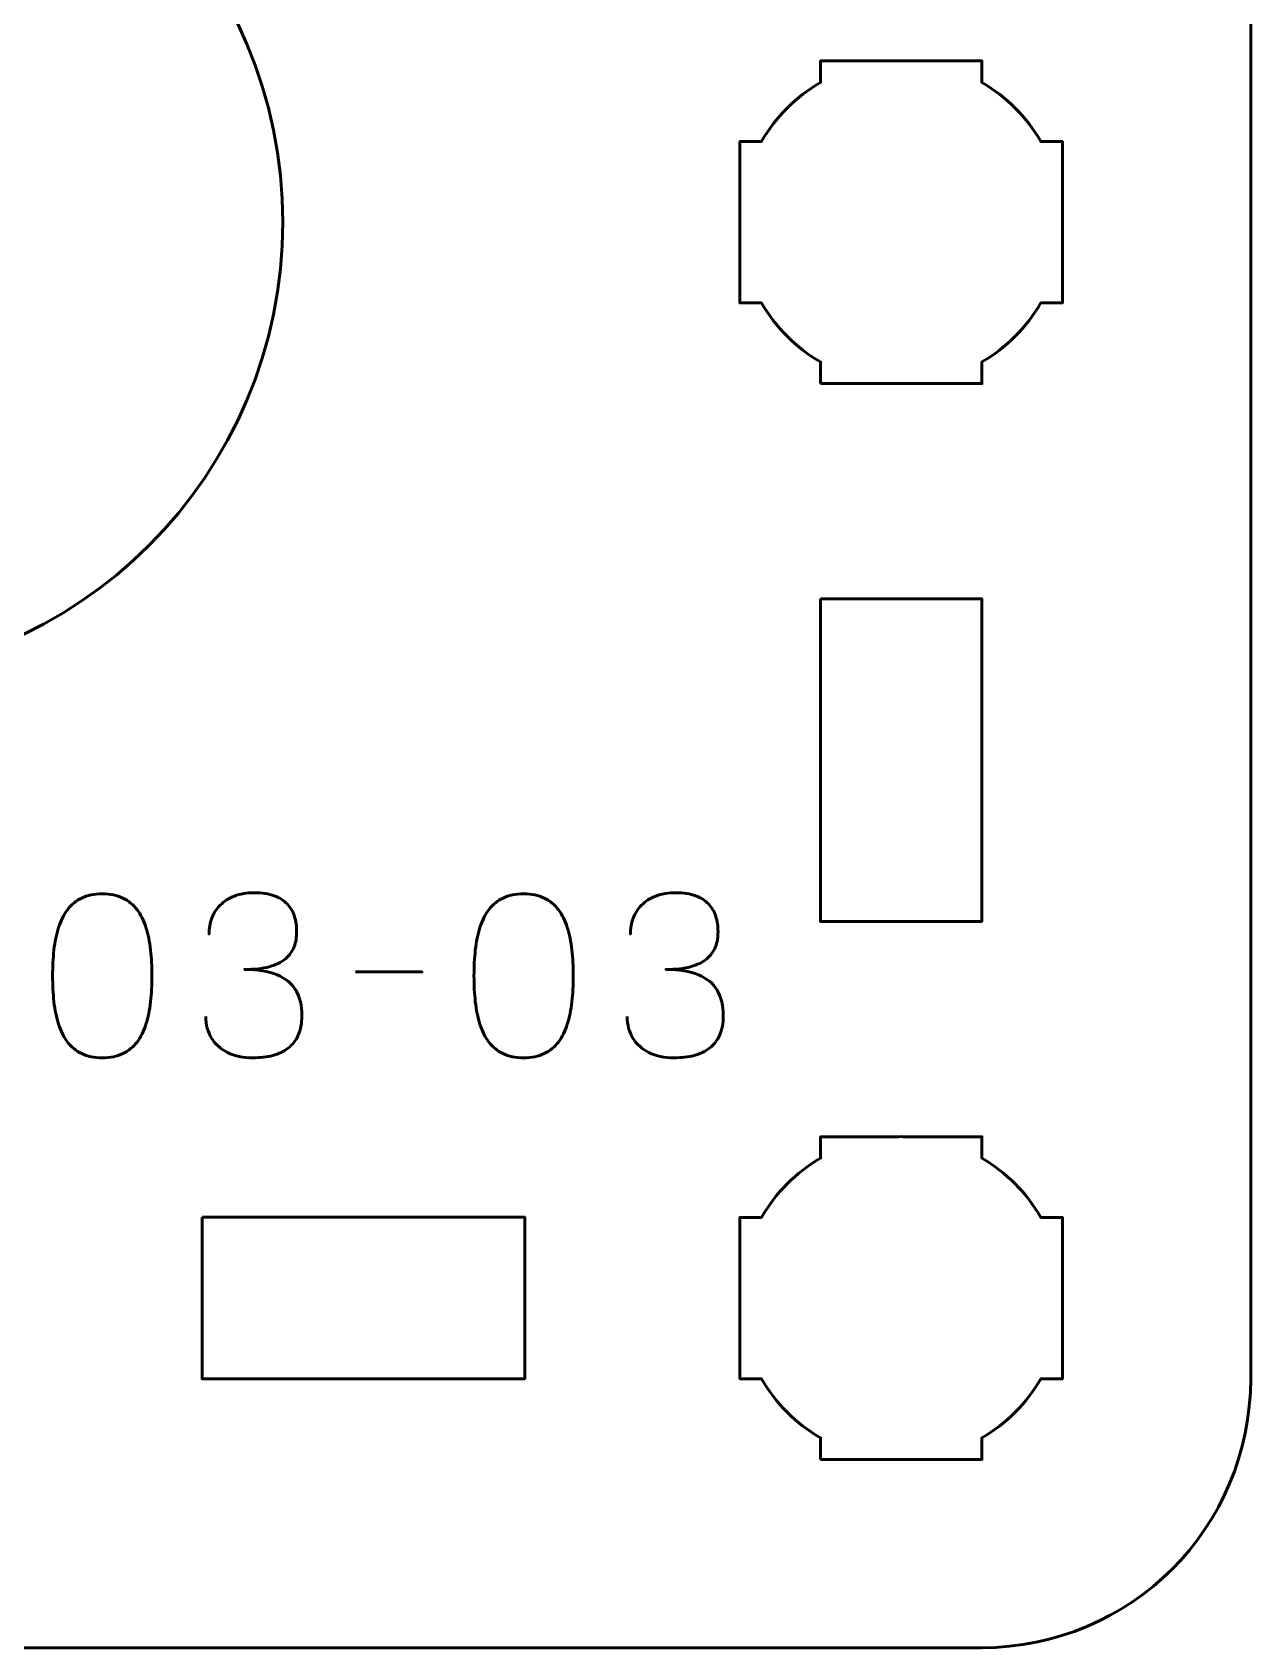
# Model space of a CAD drawing. Header units: centimetres. Extents: x -16.2 to -4.8, y -20.5 to -9.2.
# Drawn here: x -7.116 to -4.85, y -14.5 to -11.497 of the extents above; entities that cross this region are included whole.
import ezdxf

# ---------------------------------------------------------------- set-up
doc = ezdxf.new("R2010")
doc.units = ezdxf.units.CM
doc.header["$MEASUREMENT"] = 0
doc.layers.add('Layer 1', color=7, linetype='Continuous')

msp = doc.modelspace()

# ---------------------------------------------------------------- linework, layer by layer
at = {"layer": 'Layer 1', "lineweight": 53}
for points, knots in [([(-9.64994, -9.19997), (-9.64994, -9.19997), (-5.35007, -9.19997), (-5.35007, -9.19997), (-5.35007, -9.19997), (-5.07293, -9.19997), (-4.84997, -9.42306), (-4.84997, -9.70006), (-4.84997, -9.70006), (-4.84997, -9.70006), (-4.84997, -13.99993), (-4.84997, -13.99993), (-4.84997, -13.99993), (-4.84997, -14.27707), (-5.07293, -14.50003), (-5.35007, -14.50003), (-5.35007, -14.50003), (-5.35007, -14.50003), (-9.64994, -14.50003), (-9.64994, -14.50003), (-9.64994, -14.50003), (-9.92694, -14.50003), (-10.15003, -14.27707), (-10.15003, -13.99993), (-10.15003, -13.99993), (-10.15003, -13.99993), (-10.15003, -9.70006), (-10.15003, -9.70006), (-10.15003, -9.70006), (-10.15003, -9.42306), (-9.92694, -9.19997), (-9.64994, -9.19997)], [0, 0, 0, 0, 0.125, 0.125, 0.125, 0.125, 0.25, 0.25, 0.25, 0.25, 0.375, 0.375, 0.375, 0.375, 0.5, 0.5, 0.5, 0.5, 0.625, 0.625, 0.625, 0.625, 0.75, 0.75, 0.75, 0.75, 0.875, 0.875, 0.875, 0.875, 1, 1, 1, 1]), ([(-7.5, -11), (-7.03063, -11), (-6.65, -11.38063), (-6.65, -11.85), (-6.65, -11.85), (-6.65, -12.31937), (-7.03063, -12.7), (-7.5, -12.7), (-7.5, -12.7), (-7.96937, -12.7), (-8.35, -12.31937), (-8.35, -11.85), (-8.35, -11.85), (-8.35, -11.38063), (-7.96937, -11), (-7.5, -11)], [0, 0, 0, 0, 0.25, 0.25, 0.25, 0.25, 0.5, 0.5, 0.5, 0.5, 0.75, 0.75, 0.75, 0.75, 1, 1, 1, 1]), ([(-5.64999, -12.15006), (-5.64999, -12.15006), (-5.64999, -12.10988), (-5.64999, -12.10988), (-5.64999, -12.10988), (-5.69553, -12.08355), (-5.73349, -12.0456), (-5.75984, -12.00007), (-5.75984, -12.00007), (-5.75984, -12.00007), (-5.79999, -12.00007), (-5.79999, -12.00007), (-5.79999, -12.00007), (-5.79999, -12.00007), (-5.79999, -11.85155), (-5.79999, -11.85155), (-5.79999, -11.85155), (-5.79999, -11.85155), (-5.80001, -11.85), (-5.80001, -11.85), (-5.80001, -11.85), (-5.80001, -11.85), (-5.79999, -11.84845), (-5.79999, -11.84845), (-5.79999, -11.84845), (-5.79999, -11.84845), (-5.79999, -11.70006), (-5.79999, -11.70006), (-5.79999, -11.70006), (-5.79999, -11.70006), (-5.75989, -11.70006), (-5.75989, -11.70006), (-5.75989, -11.70006), (-5.73354, -11.65449), (-5.69555, -11.61649), (-5.64999, -11.59013), (-5.64999, -11.59013), (-5.64999, -11.59013), (-5.64999, -11.55005), (-5.64999, -11.55005), (-5.64999, -11.55005), (-5.64999, -11.55005), (-5.50465, -11.55005), (-5.50465, -11.55005), (-5.50465, -11.55005), (-5.50465, -11.55005), (-5.50001, -11.54999), (-5.50001, -11.54999), (-5.50001, -11.54999), (-5.50001, -11.54999), (-5.49536, -11.55005), (-5.49536, -11.55005), (-5.49536, -11.55005), (-5.49536, -11.55005), (-5.34998, -11.55005), (-5.34998, -11.55005), (-5.34998, -11.55005), (-5.34998, -11.55005), (-5.34998, -11.59013), (-5.34998, -11.59013), (-5.34998, -11.59013), (-5.30441, -11.61649), (-5.26644, -11.65449), (-5.2401, -11.70006), (-5.2401, -11.70006), (-5.2401, -11.70006), (-5.19998, -11.70006), (-5.19998, -11.70006), (-5.19998, -11.70006), (-5.19998, -11.70006), (-5.19998, -12.00007), (-5.19998, -12.00007), (-5.19998, -12.00007), (-5.19998, -12.00007), (-5.24015, -12.00007), (-5.24015, -12.00007), (-5.24015, -12.00007), (-5.26649, -12.0456), (-5.30445, -12.08355), (-5.34998, -12.10988), (-5.34998, -12.10988), (-5.34998, -12.10988), (-5.34998, -12.15006), (-5.34998, -12.15006), (-5.34998, -12.15006), (-5.34998, -12.15006), (-5.64999, -12.15006), (-5.64999, -12.15006)], [0, 0, 0, 0, 0.0454545, 0.0454545, 0.0454545, 0.0454545, 0.0909091, 0.0909091, 0.0909091, 0.0909091, 0.1363636, 0.1363636, 0.1363636, 0.1363636, 0.1818182, 0.1818182, 0.1818182, 0.1818182, 0.2272727, 0.2272727, 0.2272727, 0.2272727, 0.2727273, 0.2727273, 0.2727273, 0.2727273, 0.3181818, 0.3181818, 0.3181818, 0.3181818, 0.3636364, 0.3636364, 0.3636364, 0.3636364, 0.4090909, 0.4090909, 0.4090909, 0.4090909, 0.4545455, 0.4545455, 0.4545455, 0.4545455, 0.5, 0.5, 0.5, 0.5, 0.5454545, 0.5454545, 0.5454545, 0.5454545, 0.5909091, 0.5909091, 0.5909091, 0.5909091, 0.6363636, 0.6363636, 0.6363636, 0.6363636, 0.6818182, 0.6818182, 0.6818182, 0.6818182, 0.7272727, 0.7272727, 0.7272727, 0.7272727, 0.7727273, 0.7727273, 0.7727273, 0.7727273, 0.8181818, 0.8181818, 0.8181818, 0.8181818, 0.8636364, 0.8636364, 0.8636364, 0.8636364, 0.9090909, 0.9090909, 0.9090909, 0.9090909, 0.9545455, 0.9545455, 0.9545455, 0.9545455, 1, 1, 1, 1]), ([(-5.65007, -12.54998), (-5.65007, -12.54998), (-5.35007, -12.54998), (-5.35007, -12.54998), (-5.35007, -12.54998), (-5.35007, -12.54998), (-5.35007, -13.14998), (-5.35007, -13.14998), (-5.35007, -13.14998), (-5.35007, -13.14998), (-5.65007, -13.14998), (-5.65007, -13.14998), (-5.65007, -13.14998), (-5.65007, -13.14998), (-5.65007, -12.54998), (-5.65007, -12.54998)], [0, 0, 0, 0, 0.25, 0.25, 0.25, 0.25, 0.5, 0.5, 0.5, 0.5, 0.75, 0.75, 0.75, 0.75, 1, 1, 1, 1]), ([(-5.64999, -14.15006), (-5.64999, -14.15006), (-5.64999, -14.10988), (-5.64999, -14.10988), (-5.64999, -14.10988), (-5.69553, -14.08355), (-5.73349, -14.0456), (-5.75984, -14.00007), (-5.75984, -14.00007), (-5.75984, -14.00007), (-5.79999, -14.00007), (-5.79999, -14.00007), (-5.79999, -14.00007), (-5.79999, -14.00007), (-5.79999, -13.85155), (-5.79999, -13.85155), (-5.79999, -13.85155), (-5.79999, -13.85155), (-5.80001, -13.85), (-5.80001, -13.85), (-5.80001, -13.85), (-5.80001, -13.85), (-5.79999, -13.84845), (-5.79999, -13.84845), (-5.79999, -13.84845), (-5.79999, -13.84845), (-5.79999, -13.70006), (-5.79999, -13.70006), (-5.79999, -13.70006), (-5.79999, -13.70006), (-5.75989, -13.70006), (-5.75989, -13.70006), (-5.75989, -13.70006), (-5.73354, -13.65449), (-5.69555, -13.61649), (-5.64999, -13.59013), (-5.64999, -13.59013), (-5.64999, -13.59013), (-5.64999, -13.55005), (-5.64999, -13.55005), (-5.64999, -13.55005), (-5.64999, -13.55005), (-5.50465, -13.55005), (-5.50465, -13.55005), (-5.50465, -13.55005), (-5.50465, -13.55005), (-5.50001, -13.54999), (-5.50001, -13.54999), (-5.50001, -13.54999), (-5.50001, -13.54999), (-5.49536, -13.55005), (-5.49536, -13.55005), (-5.49536, -13.55005), (-5.49536, -13.55005), (-5.34998, -13.55005), (-5.34998, -13.55005), (-5.34998, -13.55005), (-5.34998, -13.55005), (-5.34998, -13.59013), (-5.34998, -13.59013), (-5.34998, -13.59013), (-5.30441, -13.61649), (-5.26644, -13.65449), (-5.2401, -13.70006), (-5.2401, -13.70006), (-5.2401, -13.70006), (-5.19998, -13.70006), (-5.19998, -13.70006), (-5.19998, -13.70006), (-5.19998, -13.70006), (-5.19998, -14.00007), (-5.19998, -14.00007), (-5.19998, -14.00007), (-5.19998, -14.00007), (-5.24015, -14.00007), (-5.24015, -14.00007), (-5.24015, -14.00007), (-5.26649, -14.0456), (-5.30445, -14.08355), (-5.34998, -14.10988), (-5.34998, -14.10988), (-5.34998, -14.10988), (-5.34998, -14.15006), (-5.34998, -14.15006), (-5.34998, -14.15006), (-5.34998, -14.15006), (-5.64999, -14.15006), (-5.64999, -14.15006)], [0, 0, 0, 0, 0.0454545, 0.0454545, 0.0454545, 0.0454545, 0.0909091, 0.0909091, 0.0909091, 0.0909091, 0.1363636, 0.1363636, 0.1363636, 0.1363636, 0.1818182, 0.1818182, 0.1818182, 0.1818182, 0.2272727, 0.2272727, 0.2272727, 0.2272727, 0.2727273, 0.2727273, 0.2727273, 0.2727273, 0.3181818, 0.3181818, 0.3181818, 0.3181818, 0.3636364, 0.3636364, 0.3636364, 0.3636364, 0.4090909, 0.4090909, 0.4090909, 0.4090909, 0.4545455, 0.4545455, 0.4545455, 0.4545455, 0.5, 0.5, 0.5, 0.5, 0.5454545, 0.5454545, 0.5454545, 0.5454545, 0.5909091, 0.5909091, 0.5909091, 0.5909091, 0.6363636, 0.6363636, 0.6363636, 0.6363636, 0.6818182, 0.6818182, 0.6818182, 0.6818182, 0.7272727, 0.7272727, 0.7272727, 0.7272727, 0.7727273, 0.7727273, 0.7727273, 0.7727273, 0.8181818, 0.8181818, 0.8181818, 0.8181818, 0.8636364, 0.8636364, 0.8636364, 0.8636364, 0.9090909, 0.9090909, 0.9090909, 0.9090909, 0.9545455, 0.9545455, 0.9545455, 0.9545455, 1, 1, 1, 1]), ([(-6.80002, -13.69993), (-6.80002, -13.69993), (-6.20002, -13.69993), (-6.20002, -13.69993), (-6.20002, -13.69993), (-6.20002, -13.69993), (-6.20002, -13.99993), (-6.20002, -13.99993), (-6.20002, -13.99993), (-6.20002, -13.99993), (-6.80002, -13.99993), (-6.80002, -13.99993), (-6.80002, -13.99993), (-6.80002, -13.99993), (-6.80002, -13.69993), (-6.80002, -13.69993)], [0, 0, 0, 0, 0.25, 0.25, 0.25, 0.25, 0.5, 0.5, 0.5, 0.5, 0.75, 0.75, 0.75, 0.75, 1, 1, 1, 1])]:
    msp.add_open_spline(points, degree=3, knots=knots, dxfattribs=at)
at = {"layer": 'Layer 1', "color": 5, "lineweight": 53}
for points, knots in [([(-6.9857, -13.40342), (-6.97089, -13.40335), (-6.95812, -13.40074), (-6.94746, -13.39566), (-6.94746, -13.39566), (-6.93688, -13.39058), (-6.92806, -13.38331), (-6.92101, -13.37407), (-6.92101, -13.37407), (-6.91402, -13.36476), (-6.90852, -13.35375), (-6.90443, -13.34105), (-6.90443, -13.34105), (-6.9004, -13.32835), (-6.89751, -13.31445), (-6.89589, -13.29921), (-6.89589, -13.29921), (-6.89419, -13.28397), (-6.89335, -13.26795), (-6.89342, -13.25102), (-6.89342, -13.25102), (-6.89335, -13.23416), (-6.89419, -13.21814), (-6.89589, -13.20297), (-6.89589, -13.20297), (-6.89751, -13.1878), (-6.9004, -13.17383), (-6.90443, -13.16113), (-6.90443, -13.16113), (-6.90852, -13.1485), (-6.91402, -13.1375), (-6.92101, -13.12811), (-6.92101, -13.12811), (-6.92806, -13.1188), (-6.93688, -13.11153), (-6.94746, -13.10645), (-6.94746, -13.10645), (-6.95812, -13.1013), (-6.97089, -13.09869), (-6.9857, -13.09862), (-6.9857, -13.09862), (-7.00052, -13.09869), (-7.01329, -13.1013), (-7.02395, -13.10645), (-7.02395, -13.10645), (-7.03453, -13.11153), (-7.04335, -13.1188), (-7.0504, -13.12811), (-7.0504, -13.12811), (-7.05739, -13.1375), (-7.06289, -13.1485), (-7.06698, -13.16113), (-7.06698, -13.16113), (-7.07101, -13.17383), (-7.0739, -13.1878), (-7.07552, -13.20297), (-7.07552, -13.20297), (-7.07721, -13.21814), (-7.07806, -13.23416), (-7.07799, -13.25102), (-7.07799, -13.25102), (-7.07806, -13.26795), (-7.07721, -13.28397), (-7.07552, -13.29921), (-7.07552, -13.29921), (-7.0739, -13.31445), (-7.07101, -13.32835), (-7.06698, -13.34105), (-7.06698, -13.34105), (-7.06289, -13.35375), (-7.05739, -13.36476), (-7.0504, -13.37407), (-7.0504, -13.37407), (-7.04335, -13.38331), (-7.03453, -13.39058), (-7.02395, -13.39566), (-7.02395, -13.39566), (-7.01329, -13.40074), (-7.00052, -13.40335), (-6.9857, -13.40342)], [0, 0, 0, 0, 0.05, 0.05, 0.05, 0.05, 0.1, 0.1, 0.1, 0.1, 0.15, 0.15, 0.15, 0.15, 0.2, 0.2, 0.2, 0.2, 0.25, 0.25, 0.25, 0.25, 0.3, 0.3, 0.3, 0.3, 0.35, 0.35, 0.35, 0.35, 0.4, 0.4, 0.4, 0.4, 0.45, 0.45, 0.45, 0.45, 0.5, 0.5, 0.5, 0.5, 0.55, 0.55, 0.55, 0.55, 0.6, 0.6, 0.6, 0.6, 0.65, 0.65, 0.65, 0.65, 0.7, 0.7, 0.7, 0.7, 0.75, 0.75, 0.75, 0.75, 0.8, 0.8, 0.8, 0.8, 0.85, 0.85, 0.85, 0.85, 0.9, 0.9, 0.9, 0.9, 0.95, 0.95, 0.95, 0.95, 1, 1, 1, 1]), ([(-6.9857, -13.40342), (-6.97089, -13.40335), (-6.95812, -13.40074), (-6.94746, -13.39566), (-6.94746, -13.39566), (-6.93688, -13.39058), (-6.92806, -13.38331), (-6.92101, -13.37407), (-6.92101, -13.37407), (-6.91402, -13.36476), (-6.90852, -13.35375), (-6.90443, -13.34105), (-6.90443, -13.34105), (-6.9004, -13.32835), (-6.89751, -13.31445), (-6.89589, -13.29921), (-6.89589, -13.29921), (-6.89419, -13.28397), (-6.89335, -13.26795), (-6.89342, -13.25102), (-6.89342, -13.25102), (-6.89335, -13.23416), (-6.89419, -13.21814), (-6.89589, -13.20297), (-6.89589, -13.20297), (-6.89751, -13.1878), (-6.9004, -13.17383), (-6.90443, -13.16113), (-6.90443, -13.16113), (-6.90852, -13.1485), (-6.91402, -13.1375), (-6.92101, -13.12811), (-6.92101, -13.12811), (-6.92806, -13.1188), (-6.93688, -13.11153), (-6.94746, -13.10645), (-6.94746, -13.10645), (-6.95812, -13.1013), (-6.97089, -13.09869), (-6.9857, -13.09862), (-6.9857, -13.09862), (-7.00052, -13.09869), (-7.01329, -13.1013), (-7.02395, -13.10645), (-7.02395, -13.10645), (-7.03453, -13.11153), (-7.04335, -13.1188), (-7.0504, -13.12811), (-7.0504, -13.12811), (-7.05739, -13.1375), (-7.06289, -13.1485), (-7.06698, -13.16113), (-7.06698, -13.16113), (-7.07101, -13.17383), (-7.0739, -13.1878), (-7.07552, -13.20297), (-7.07552, -13.20297), (-7.07721, -13.21814), (-7.07806, -13.23416), (-7.07799, -13.25102), (-7.07799, -13.25102), (-7.07806, -13.26795), (-7.07721, -13.28397), (-7.07552, -13.29921), (-7.07552, -13.29921), (-7.0739, -13.31445), (-7.07101, -13.32835), (-7.06698, -13.34105), (-7.06698, -13.34105), (-7.06289, -13.35375), (-7.05739, -13.36476), (-7.0504, -13.37407), (-7.0504, -13.37407), (-7.04335, -13.38331), (-7.03453, -13.39058), (-7.02395, -13.39566), (-7.02395, -13.39566), (-7.01329, -13.40074), (-7.00052, -13.40335), (-6.9857, -13.40342)], [0, 0, 0, 0, 0.05, 0.05, 0.05, 0.05, 0.1, 0.1, 0.1, 0.1, 0.15, 0.15, 0.15, 0.15, 0.2, 0.2, 0.2, 0.2, 0.25, 0.25, 0.25, 0.25, 0.3, 0.3, 0.3, 0.3, 0.35, 0.35, 0.35, 0.35, 0.4, 0.4, 0.4, 0.4, 0.45, 0.45, 0.45, 0.45, 0.5, 0.5, 0.5, 0.5, 0.55, 0.55, 0.55, 0.55, 0.6, 0.6, 0.6, 0.6, 0.65, 0.65, 0.65, 0.65, 0.7, 0.7, 0.7, 0.7, 0.75, 0.75, 0.75, 0.75, 0.8, 0.8, 0.8, 0.8, 0.85, 0.85, 0.85, 0.85, 0.9, 0.9, 0.9, 0.9, 0.95, 0.95, 0.95, 0.95, 1, 1, 1, 1]), ([(-6.79309, -13.3268), (-6.79302, -13.34204), (-6.78949, -13.3553), (-6.78251, -13.3668), (-6.78251, -13.3668), (-6.77552, -13.37823), (-6.76557, -13.38719), (-6.75259, -13.39361), (-6.75259, -13.39361), (-6.73961, -13.40003), (-6.72402, -13.40328), (-6.70588, -13.40342), (-6.70588, -13.40342), (-6.69227, -13.40342), (-6.67992, -13.40201), (-6.6687, -13.39905), (-6.6687, -13.39905), (-6.65755, -13.39608), (-6.64796, -13.3915), (-6.63984, -13.38522), (-6.63984, -13.38522), (-6.63173, -13.37894), (-6.62552, -13.37082), (-6.62108, -13.36095), (-6.62108, -13.36095), (-6.6167, -13.351), (-6.61452, -13.33907), (-6.61445, -13.3251), (-6.61445, -13.3251), (-6.61437, -13.30648), (-6.61818, -13.29074), (-6.62573, -13.27797), (-6.62573, -13.27797), (-6.63328, -13.2652), (-6.645, -13.25561), (-6.66073, -13.24905), (-6.66073, -13.24905), (-6.67646, -13.24248), (-6.69664, -13.23917), (-6.72112, -13.23917), (-6.72112, -13.23917), (-6.70285, -13.23924), (-6.68754, -13.23755), (-6.67505, -13.23409), (-6.67505, -13.23409), (-6.66263, -13.23063), (-6.65269, -13.22576), (-6.64521, -13.21941), (-6.64521, -13.21941), (-6.63773, -13.21313), (-6.6323, -13.20565), (-6.62905, -13.19705), (-6.62905, -13.19705), (-6.62573, -13.18851), (-6.62411, -13.17913), (-6.62418, -13.1689), (-6.62418, -13.1689), (-6.62411, -13.15866), (-6.62552, -13.14921), (-6.62834, -13.14046), (-6.62834, -13.14046), (-6.6311, -13.13171), (-6.63561, -13.12402), (-6.64175, -13.11746), (-6.64175, -13.11746), (-6.64789, -13.1109), (-6.656, -13.10575), (-6.66595, -13.10208), (-6.66595, -13.10208), (-6.67597, -13.09841), (-6.68818, -13.09658), (-6.7025, -13.09651), (-6.7025, -13.09651), (-6.71675, -13.09658), (-6.72924, -13.09869), (-6.73982, -13.10279), (-6.73982, -13.10279), (-6.75048, -13.10688), (-6.75922, -13.11245), (-6.76628, -13.11958), (-6.76628, -13.11958), (-6.77326, -13.1267), (-6.77849, -13.13482), (-6.78194, -13.14399), (-6.78194, -13.14399), (-6.78547, -13.15316), (-6.78716, -13.1629), (-6.78716, -13.17313), (-6.78716, -13.17313), (-6.78716, -13.1629), (-6.78547, -13.15316), (-6.78194, -13.14399), (-6.78194, -13.14399), (-6.77849, -13.13482), (-6.77326, -13.1267), (-6.76628, -13.11958), (-6.76628, -13.11958), (-6.75922, -13.11245), (-6.75048, -13.10688), (-6.73982, -13.10279), (-6.73982, -13.10279), (-6.72924, -13.09869), (-6.71675, -13.09658), (-6.7025, -13.09651), (-6.7025, -13.09651), (-6.68818, -13.09658), (-6.67597, -13.09841), (-6.66595, -13.10208), (-6.66595, -13.10208), (-6.656, -13.10575), (-6.64789, -13.1109), (-6.64175, -13.11746), (-6.64175, -13.11746), (-6.63561, -13.12402), (-6.6311, -13.13171), (-6.62834, -13.14046), (-6.62834, -13.14046), (-6.62552, -13.14921), (-6.62411, -13.15866), (-6.62418, -13.1689), (-6.62418, -13.1689), (-6.62411, -13.17913), (-6.62573, -13.18851), (-6.62905, -13.19705), (-6.62905, -13.19705), (-6.6323, -13.20565), (-6.63773, -13.21313), (-6.64521, -13.21941), (-6.64521, -13.21941), (-6.65269, -13.22576), (-6.66263, -13.23063), (-6.67505, -13.23409), (-6.67505, -13.23409), (-6.68754, -13.23755), (-6.70285, -13.23924), (-6.72112, -13.23917), (-6.72112, -13.23917), (-6.69664, -13.23917), (-6.67646, -13.24248), (-6.66073, -13.24905), (-6.66073, -13.24905), (-6.645, -13.25561), (-6.63328, -13.2652), (-6.62573, -13.27797), (-6.62573, -13.27797), (-6.61818, -13.29074), (-6.61437, -13.30648), (-6.61445, -13.3251), (-6.61445, -13.3251), (-6.61452, -13.33907), (-6.6167, -13.351), (-6.62108, -13.36095), (-6.62108, -13.36095), (-6.62552, -13.37082), (-6.63173, -13.37894), (-6.63984, -13.38522), (-6.63984, -13.38522), (-6.64796, -13.3915), (-6.65755, -13.39608), (-6.6687, -13.39905), (-6.6687, -13.39905), (-6.67992, -13.40201), (-6.69227, -13.40342), (-6.70588, -13.40342), (-6.70588, -13.40342), (-6.72402, -13.40328), (-6.73961, -13.40003), (-6.75259, -13.39361), (-6.75259, -13.39361), (-6.76557, -13.38719), (-6.77552, -13.37823), (-6.78251, -13.3668), (-6.78251, -13.3668), (-6.78949, -13.3553), (-6.79302, -13.34204), (-6.79309, -13.3268)], [0, 0, 0, 0, 0.0227273, 0.0227273, 0.0227273, 0.0227273, 0.0454545, 0.0454545, 0.0454545, 0.0454545, 0.0681818, 0.0681818, 0.0681818, 0.0681818, 0.0909091, 0.0909091, 0.0909091, 0.0909091, 0.1136364, 0.1136364, 0.1136364, 0.1136364, 0.1363636, 0.1363636, 0.1363636, 0.1363636, 0.1590909, 0.1590909, 0.1590909, 0.1590909, 0.1818182, 0.1818182, 0.1818182, 0.1818182, 0.2045455, 0.2045455, 0.2045455, 0.2045455, 0.2272727, 0.2272727, 0.2272727, 0.2272727, 0.25, 0.25, 0.25, 0.25, 0.2727273, 0.2727273, 0.2727273, 0.2727273, 0.2954545, 0.2954545, 0.2954545, 0.2954545, 0.3181818, 0.3181818, 0.3181818, 0.3181818, 0.3409091, 0.3409091, 0.3409091, 0.3409091, 0.3636364, 0.3636364, 0.3636364, 0.3636364, 0.3863636, 0.3863636, 0.3863636, 0.3863636, 0.4090909, 0.4090909, 0.4090909, 0.4090909, 0.4318182, 0.4318182, 0.4318182, 0.4318182, 0.4545455, 0.4545455, 0.4545455, 0.4545455, 0.4772727, 0.4772727, 0.4772727, 0.4772727, 0.5, 0.5, 0.5, 0.5, 0.5227273, 0.5227273, 0.5227273, 0.5227273, 0.5454545, 0.5454545, 0.5454545, 0.5454545, 0.5681818, 0.5681818, 0.5681818, 0.5681818, 0.5909091, 0.5909091, 0.5909091, 0.5909091, 0.6136364, 0.6136364, 0.6136364, 0.6136364, 0.6363636, 0.6363636, 0.6363636, 0.6363636, 0.6590909, 0.6590909, 0.6590909, 0.6590909, 0.6818182, 0.6818182, 0.6818182, 0.6818182, 0.7045455, 0.7045455, 0.7045455, 0.7045455, 0.7272727, 0.7272727, 0.7272727, 0.7272727, 0.75, 0.75, 0.75, 0.75, 0.7727273, 0.7727273, 0.7727273, 0.7727273, 0.7954545, 0.7954545, 0.7954545, 0.7954545, 0.8181818, 0.8181818, 0.8181818, 0.8181818, 0.8409091, 0.8409091, 0.8409091, 0.8409091, 0.8636364, 0.8636364, 0.8636364, 0.8636364, 0.8863636, 0.8863636, 0.8863636, 0.8863636, 0.9090909, 0.9090909, 0.9090909, 0.9090909, 0.9318182, 0.9318182, 0.9318182, 0.9318182, 0.9545455, 0.9545455, 0.9545455, 0.9545455, 0.9772727, 0.9772727, 0.9772727, 0.9772727, 1, 1, 1, 1]), ([(-6.20212, -13.40342), (-6.18731, -13.40335), (-6.17454, -13.40074), (-6.16388, -13.39566), (-6.16388, -13.39566), (-6.1533, -13.39058), (-6.14448, -13.38331), (-6.13743, -13.37407), (-6.13743, -13.37407), (-6.13044, -13.36476), (-6.12494, -13.35375), (-6.12085, -13.34105), (-6.12085, -13.34105), (-6.11682, -13.32835), (-6.11393, -13.31445), (-6.11231, -13.29921), (-6.11231, -13.29921), (-6.11061, -13.28397), (-6.10977, -13.26795), (-6.10984, -13.25102), (-6.10984, -13.25102), (-6.10977, -13.23416), (-6.11061, -13.21814), (-6.11231, -13.20297), (-6.11231, -13.20297), (-6.11393, -13.1878), (-6.11682, -13.17383), (-6.12085, -13.16113), (-6.12085, -13.16113), (-6.12494, -13.1485), (-6.13044, -13.1375), (-6.13743, -13.12811), (-6.13743, -13.12811), (-6.14448, -13.1188), (-6.1533, -13.11153), (-6.16388, -13.10645), (-6.16388, -13.10645), (-6.17454, -13.1013), (-6.18731, -13.09869), (-6.20212, -13.09862), (-6.20212, -13.09862), (-6.21694, -13.09869), (-6.22971, -13.1013), (-6.24037, -13.10645), (-6.24037, -13.10645), (-6.25095, -13.11153), (-6.25977, -13.1188), (-6.26682, -13.12811), (-6.26682, -13.12811), (-6.27381, -13.1375), (-6.27931, -13.1485), (-6.2834, -13.16113), (-6.2834, -13.16113), (-6.28743, -13.17383), (-6.29032, -13.1878), (-6.29194, -13.20297), (-6.29194, -13.20297), (-6.29363, -13.21814), (-6.29448, -13.23416), (-6.29441, -13.25102), (-6.29441, -13.25102), (-6.29448, -13.26795), (-6.29363, -13.28397), (-6.29194, -13.29921), (-6.29194, -13.29921), (-6.29032, -13.31445), (-6.28743, -13.32835), (-6.2834, -13.34105), (-6.2834, -13.34105), (-6.27931, -13.35375), (-6.27381, -13.36476), (-6.26682, -13.37407), (-6.26682, -13.37407), (-6.25977, -13.38331), (-6.25095, -13.39058), (-6.24037, -13.39566), (-6.24037, -13.39566), (-6.22971, -13.40074), (-6.21694, -13.40335), (-6.20212, -13.40342)], [0, 0, 0, 0, 0.05, 0.05, 0.05, 0.05, 0.1, 0.1, 0.1, 0.1, 0.15, 0.15, 0.15, 0.15, 0.2, 0.2, 0.2, 0.2, 0.25, 0.25, 0.25, 0.25, 0.3, 0.3, 0.3, 0.3, 0.35, 0.35, 0.35, 0.35, 0.4, 0.4, 0.4, 0.4, 0.45, 0.45, 0.45, 0.45, 0.5, 0.5, 0.5, 0.5, 0.55, 0.55, 0.55, 0.55, 0.6, 0.6, 0.6, 0.6, 0.65, 0.65, 0.65, 0.65, 0.7, 0.7, 0.7, 0.7, 0.75, 0.75, 0.75, 0.75, 0.8, 0.8, 0.8, 0.8, 0.85, 0.85, 0.85, 0.85, 0.9, 0.9, 0.9, 0.9, 0.95, 0.95, 0.95, 0.95, 1, 1, 1, 1]), ([(-6.20212, -13.40342), (-6.18731, -13.40335), (-6.17454, -13.40074), (-6.16388, -13.39566), (-6.16388, -13.39566), (-6.1533, -13.39058), (-6.14448, -13.38331), (-6.13743, -13.37407), (-6.13743, -13.37407), (-6.13044, -13.36476), (-6.12494, -13.35375), (-6.12085, -13.34105), (-6.12085, -13.34105), (-6.11682, -13.32835), (-6.11393, -13.31445), (-6.11231, -13.29921), (-6.11231, -13.29921), (-6.11061, -13.28397), (-6.10977, -13.26795), (-6.10984, -13.25102), (-6.10984, -13.25102), (-6.10977, -13.23416), (-6.11061, -13.21814), (-6.11231, -13.20297), (-6.11231, -13.20297), (-6.11393, -13.1878), (-6.11682, -13.17383), (-6.12085, -13.16113), (-6.12085, -13.16113), (-6.12494, -13.1485), (-6.13044, -13.1375), (-6.13743, -13.12811), (-6.13743, -13.12811), (-6.14448, -13.1188), (-6.1533, -13.11153), (-6.16388, -13.10645), (-6.16388, -13.10645), (-6.17454, -13.1013), (-6.18731, -13.09869), (-6.20212, -13.09862), (-6.20212, -13.09862), (-6.21694, -13.09869), (-6.22971, -13.1013), (-6.24037, -13.10645), (-6.24037, -13.10645), (-6.25095, -13.11153), (-6.25977, -13.1188), (-6.26682, -13.12811), (-6.26682, -13.12811), (-6.27381, -13.1375), (-6.27931, -13.1485), (-6.2834, -13.16113), (-6.2834, -13.16113), (-6.28743, -13.17383), (-6.29032, -13.1878), (-6.29194, -13.20297), (-6.29194, -13.20297), (-6.29363, -13.21814), (-6.29448, -13.23416), (-6.29441, -13.25102), (-6.29441, -13.25102), (-6.29448, -13.26795), (-6.29363, -13.28397), (-6.29194, -13.29921), (-6.29194, -13.29921), (-6.29032, -13.31445), (-6.28743, -13.32835), (-6.2834, -13.34105), (-6.2834, -13.34105), (-6.27931, -13.35375), (-6.27381, -13.36476), (-6.26682, -13.37407), (-6.26682, -13.37407), (-6.25977, -13.38331), (-6.25095, -13.39058), (-6.24037, -13.39566), (-6.24037, -13.39566), (-6.22971, -13.40074), (-6.21694, -13.40335), (-6.20212, -13.40342)], [0, 0, 0, 0, 0.05, 0.05, 0.05, 0.05, 0.1, 0.1, 0.1, 0.1, 0.15, 0.15, 0.15, 0.15, 0.2, 0.2, 0.2, 0.2, 0.25, 0.25, 0.25, 0.25, 0.3, 0.3, 0.3, 0.3, 0.35, 0.35, 0.35, 0.35, 0.4, 0.4, 0.4, 0.4, 0.45, 0.45, 0.45, 0.45, 0.5, 0.5, 0.5, 0.5, 0.55, 0.55, 0.55, 0.55, 0.6, 0.6, 0.6, 0.6, 0.65, 0.65, 0.65, 0.65, 0.7, 0.7, 0.7, 0.7, 0.75, 0.75, 0.75, 0.75, 0.8, 0.8, 0.8, 0.8, 0.85, 0.85, 0.85, 0.85, 0.9, 0.9, 0.9, 0.9, 0.95, 0.95, 0.95, 0.95, 1, 1, 1, 1]), ([(-6.00951, -13.3268), (-6.00944, -13.34204), (-6.00591, -13.3553), (-5.99893, -13.3668), (-5.99893, -13.3668), (-5.99194, -13.37823), (-5.98199, -13.38719), (-5.96901, -13.39361), (-5.96901, -13.39361), (-5.95603, -13.40003), (-5.94044, -13.40328), (-5.9223, -13.40342), (-5.9223, -13.40342), (-5.90869, -13.40342), (-5.89634, -13.40201), (-5.88512, -13.39905), (-5.88512, -13.39905), (-5.87397, -13.39608), (-5.86438, -13.3915), (-5.85626, -13.38522), (-5.85626, -13.38522), (-5.84815, -13.37894), (-5.84194, -13.37082), (-5.8375, -13.36095), (-5.8375, -13.36095), (-5.83312, -13.351), (-5.83094, -13.33907), (-5.83087, -13.3251), (-5.83087, -13.3251), (-5.83079, -13.30648), (-5.8346, -13.29074), (-5.84215, -13.27797), (-5.84215, -13.27797), (-5.8497, -13.2652), (-5.86142, -13.25561), (-5.87715, -13.24905), (-5.87715, -13.24905), (-5.89288, -13.24248), (-5.91306, -13.23917), (-5.93754, -13.23917), (-5.93754, -13.23917), (-5.91927, -13.23924), (-5.90396, -13.23755), (-5.89147, -13.23409), (-5.89147, -13.23409), (-5.87905, -13.23063), (-5.86911, -13.22576), (-5.86163, -13.21941), (-5.86163, -13.21941), (-5.85415, -13.21313), (-5.84872, -13.20565), (-5.84547, -13.19705), (-5.84547, -13.19705), (-5.84215, -13.18851), (-5.84053, -13.17913), (-5.8406, -13.1689), (-5.8406, -13.1689), (-5.84053, -13.15866), (-5.84194, -13.14921), (-5.84476, -13.14046), (-5.84476, -13.14046), (-5.84752, -13.13171), (-5.85203, -13.12402), (-5.85817, -13.11746), (-5.85817, -13.11746), (-5.86431, -13.1109), (-5.87242, -13.10575), (-5.88237, -13.10208), (-5.88237, -13.10208), (-5.89239, -13.09841), (-5.9046, -13.09658), (-5.91892, -13.09651), (-5.91892, -13.09651), (-5.93317, -13.09658), (-5.94566, -13.09869), (-5.95624, -13.10279), (-5.95624, -13.10279), (-5.9669, -13.10688), (-5.97564, -13.11245), (-5.9827, -13.11958), (-5.9827, -13.11958), (-5.98968, -13.1267), (-5.99491, -13.13482), (-5.99836, -13.14399), (-5.99836, -13.14399), (-6.00189, -13.15316), (-6.00358, -13.1629), (-6.00358, -13.17313), (-6.00358, -13.17313), (-6.00358, -13.1629), (-6.00189, -13.15316), (-5.99836, -13.14399), (-5.99836, -13.14399), (-5.99491, -13.13482), (-5.98968, -13.1267), (-5.9827, -13.11958), (-5.9827, -13.11958), (-5.97564, -13.11245), (-5.9669, -13.10688), (-5.95624, -13.10279), (-5.95624, -13.10279), (-5.94566, -13.09869), (-5.93317, -13.09658), (-5.91892, -13.09651), (-5.91892, -13.09651), (-5.9046, -13.09658), (-5.89239, -13.09841), (-5.88237, -13.10208), (-5.88237, -13.10208), (-5.87242, -13.10575), (-5.86431, -13.1109), (-5.85817, -13.11746), (-5.85817, -13.11746), (-5.85203, -13.12402), (-5.84752, -13.13171), (-5.84476, -13.14046), (-5.84476, -13.14046), (-5.84194, -13.14921), (-5.84053, -13.15866), (-5.8406, -13.1689), (-5.8406, -13.1689), (-5.84053, -13.17913), (-5.84215, -13.18851), (-5.84547, -13.19705), (-5.84547, -13.19705), (-5.84872, -13.20565), (-5.85415, -13.21313), (-5.86163, -13.21941), (-5.86163, -13.21941), (-5.86911, -13.22576), (-5.87905, -13.23063), (-5.89147, -13.23409), (-5.89147, -13.23409), (-5.90396, -13.23755), (-5.91927, -13.23924), (-5.93754, -13.23917), (-5.93754, -13.23917), (-5.91306, -13.23917), (-5.89288, -13.24248), (-5.87715, -13.24905), (-5.87715, -13.24905), (-5.86142, -13.25561), (-5.8497, -13.2652), (-5.84215, -13.27797), (-5.84215, -13.27797), (-5.8346, -13.29074), (-5.83079, -13.30648), (-5.83087, -13.3251), (-5.83087, -13.3251), (-5.83094, -13.33907), (-5.83312, -13.351), (-5.8375, -13.36095), (-5.8375, -13.36095), (-5.84194, -13.37082), (-5.84815, -13.37894), (-5.85626, -13.38522), (-5.85626, -13.38522), (-5.86438, -13.3915), (-5.87397, -13.39608), (-5.88512, -13.39905), (-5.88512, -13.39905), (-5.89634, -13.40201), (-5.90869, -13.40342), (-5.9223, -13.40342), (-5.9223, -13.40342), (-5.94044, -13.40328), (-5.95603, -13.40003), (-5.96901, -13.39361), (-5.96901, -13.39361), (-5.98199, -13.38719), (-5.99194, -13.37823), (-5.99893, -13.3668), (-5.99893, -13.3668), (-6.00591, -13.3553), (-6.00944, -13.34204), (-6.00951, -13.3268)], [0, 0, 0, 0, 0.0227273, 0.0227273, 0.0227273, 0.0227273, 0.0454545, 0.0454545, 0.0454545, 0.0454545, 0.0681818, 0.0681818, 0.0681818, 0.0681818, 0.0909091, 0.0909091, 0.0909091, 0.0909091, 0.1136364, 0.1136364, 0.1136364, 0.1136364, 0.1363636, 0.1363636, 0.1363636, 0.1363636, 0.1590909, 0.1590909, 0.1590909, 0.1590909, 0.1818182, 0.1818182, 0.1818182, 0.1818182, 0.2045455, 0.2045455, 0.2045455, 0.2045455, 0.2272727, 0.2272727, 0.2272727, 0.2272727, 0.25, 0.25, 0.25, 0.25, 0.2727273, 0.2727273, 0.2727273, 0.2727273, 0.2954545, 0.2954545, 0.2954545, 0.2954545, 0.3181818, 0.3181818, 0.3181818, 0.3181818, 0.3409091, 0.3409091, 0.3409091, 0.3409091, 0.3636364, 0.3636364, 0.3636364, 0.3636364, 0.3863636, 0.3863636, 0.3863636, 0.3863636, 0.4090909, 0.4090909, 0.4090909, 0.4090909, 0.4318182, 0.4318182, 0.4318182, 0.4318182, 0.4545455, 0.4545455, 0.4545455, 0.4545455, 0.4772727, 0.4772727, 0.4772727, 0.4772727, 0.5, 0.5, 0.5, 0.5, 0.5227273, 0.5227273, 0.5227273, 0.5227273, 0.5454545, 0.5454545, 0.5454545, 0.5454545, 0.5681818, 0.5681818, 0.5681818, 0.5681818, 0.5909091, 0.5909091, 0.5909091, 0.5909091, 0.6136364, 0.6136364, 0.6136364, 0.6136364, 0.6363636, 0.6363636, 0.6363636, 0.6363636, 0.6590909, 0.6590909, 0.6590909, 0.6590909, 0.6818182, 0.6818182, 0.6818182, 0.6818182, 0.7045455, 0.7045455, 0.7045455, 0.7045455, 0.7272727, 0.7272727, 0.7272727, 0.7272727, 0.75, 0.75, 0.75, 0.75, 0.7727273, 0.7727273, 0.7727273, 0.7727273, 0.7954545, 0.7954545, 0.7954545, 0.7954545, 0.8181818, 0.8181818, 0.8181818, 0.8181818, 0.8409091, 0.8409091, 0.8409091, 0.8409091, 0.8636364, 0.8636364, 0.8636364, 0.8636364, 0.8863636, 0.8863636, 0.8863636, 0.8863636, 0.9090909, 0.9090909, 0.9090909, 0.9090909, 0.9318182, 0.9318182, 0.9318182, 0.9318182, 0.9545455, 0.9545455, 0.9545455, 0.9545455, 0.9772727, 0.9772727, 0.9772727, 0.9772727, 1, 1, 1, 1]), ([(-6.51454, -13.24382), (-6.51454, -13.24382), (-6.39135, -13.24382), (-6.39135, -13.24382), (-6.39135, -13.24382), (-6.39135, -13.24382), (-6.51454, -13.24382), (-6.51454, -13.24382)], [0, 0, 0, 0, 0.5, 0.5, 0.5, 0.5, 1, 1, 1, 1])]:
    msp.add_open_spline(points, degree=3, knots=knots, dxfattribs=at)

doc.saveas('drawing.dxf')
